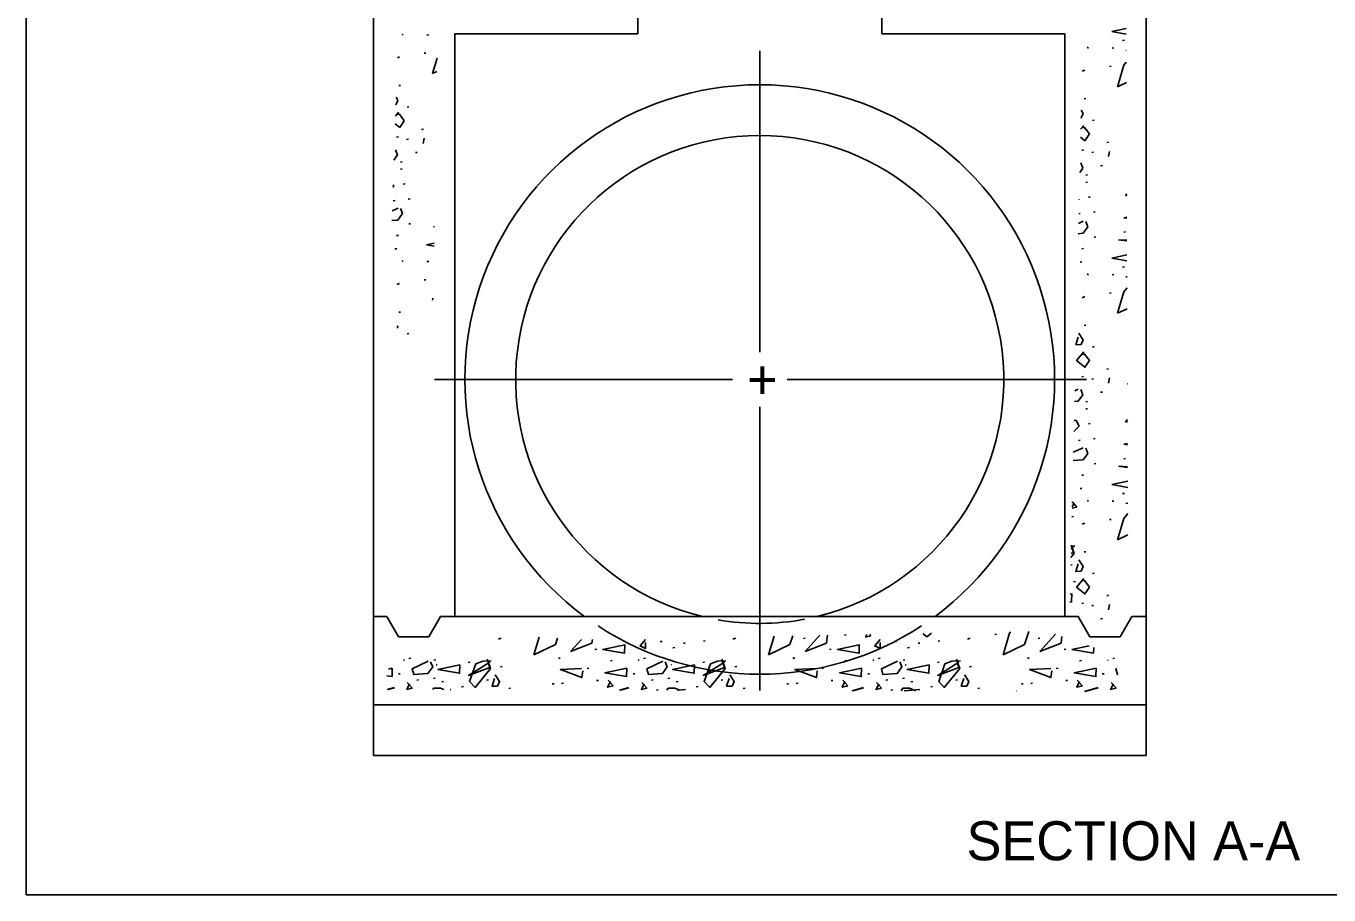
# Model space of a CAD drawing. Extents: x 1007 to 1035.5, y 1000.5 to 1021.5.
# Drawn here: x 1007 to 1015.01, y 1000.5 to 1005.84 of the extents above; entities that cross this region are included whole.
import ezdxf

# ---------------------------------------------------------------- set-up
doc = ezdxf.new("R2010")
doc.units = 0
for name, color, linetype in [('Level 1', 7, 'Continuous'), ('Level 10', 7, 'Continuous'), ('Level 11', 7, 'Continuous'), ('Level 5', 7, 'Continuous')]:
    doc.layers.add(name, color=color, linetype=linetype)

msp = doc.modelspace()

# ---------------------------------------------------------------- linework, layer by layer
at = {"layer": 'Level 1'}
for p, q in [((1010.7597, 1005.7949), (1010.7597, 1009.4194)), ((1012.2597, 1005.7949), (1012.2597, 1009.4194)), ((1009.1347, 1001.3574), (1009.1347, 1006.2949)), ((1013.8847, 1001.3574), (1013.8847, 1006.2949)), ((1010.7597, 1005.7949), (1009.6347, 1005.7949)), ((1009.6347, 1002.2117), (1009.6347, 1005.7949)), ((1013.3847, 1005.7949), (1012.2597, 1005.7949)), ((1013.3847, 1002.2117), (1013.3847, 1005.7949)), ((1011.5097, 1003.8378), (1011.5097, 1005.6915)), ((1011.3418, 1003.67), (1009.5097, 1003.67)), ((1013.5175, 1003.67), (1011.6775, 1003.67)), ((1011.5097, 1001.7572), (1011.5097, 1003.5022)), ((1009.1337, 1002.2117), (1009.1347, 1002.2117)), ((1009.1347, 1002.2117), (1009.2168, 1002.2117)), ((1009.289, 1002.0867), (1009.2168, 1002.2117)), ((1009.4753, 1002.0867), (1009.5475, 1002.2117)), ((1009.5475, 1002.2117), (1009.6335, 1002.2117)), ((1013.3847, 1002.2117), (1009.6347, 1002.2117)), ((1013.3837, 1002.2117), (1013.3847, 1002.2117)), ((1013.3847, 1002.2117), (1013.4668, 1002.2117)), ((1013.539, 1002.0867), (1013.4668, 1002.2117)), ((1013.7253, 1002.0867), (1013.7975, 1002.2117)), ((1013.7975, 1002.2117), (1013.8835, 1002.2117)), ((1009.289, 1002.0867), (1009.4753, 1002.0867)), ((1013.539, 1002.0867), (1013.7253, 1002.0867)), ((1013.8847, 1001.6699), (1009.1347, 1001.6699)), ((1013.8847, 1001.3574), (1009.1347, 1001.3574))]:
    msp.add_line(p, q, dxfattribs=at)
for radius, start, end in [(1.8125, 306.40504, 233.59337), (1.5, 283.54979, 256.45013), (1.5, 260.17355, 280.57199), (1.8125, 236.7522, 303.24615)]:
    msp.add_arc((1011.5096, 1003.67), radius, start, end, dxfattribs=at)
at = {"layer": 'Level 10'}
for p in [(1007, 1021.5), (1035.5, 1000.5)]:
    msp.add_line(p, (1007, 1000.5), dxfattribs=at)
at = {"layer": 'Level 11'}
msp.add_lwpolyline([(1007, 1000.5), (1035.5, 1000.5), (1035.5, 1021.5), (1007, 1021.5)], close=True, dxfattribs=at)
at = {"layer": 'Level 5'}
for points in [[(1009.318, 1005.7883), (1009.311, 1005.7938)], [(1009.4752, 1005.7894), (1009.464, 1005.7881)], [(1013.7622, 1005.8283), (1013.6732, 1005.81)], [(1013.6732, 1005.81), (1013.7623, 1005.7942)], [(1013.5298, 1005.7076), (1013.5228, 1005.7131)], [(1013.6868, 1005.7088), (1013.6757, 1005.7074)], [(1013.7515, 1005.7564), (1013.7403, 1005.755)], [(1009.2958, 1005.6538), (1009.2823, 1005.648)], [(1009.458, 1005.6772), (1009.447, 1005.6758)], [(1009.5262, 1005.6469), (1009.4978, 1005.5511)], [(1013.7627, 1005.6939), (1013.7608, 1005.6938)], [(1009.4978, 1005.5511), (1009.5248, 1005.5642)], [(1013.5075, 1005.5731), (1013.491, 1005.5661)], [(1013.6698, 1005.5965), (1013.6587, 1005.5951)], [(1013.7485, 1005.6022), (1013.7097, 1005.4704)], [(1013.7628, 1005.6207), (1013.7485, 1005.6022)], [(1009.3025, 1005.4783), (1009.2913, 1005.477)], [(1013.7097, 1005.4704), (1013.7633, 1005.4963)], [(1009.2862, 1005.3866), (1009.2742, 1005.4054)], [(1013.5143, 1005.3977), (1013.5032, 1005.3963)], [(1009.2903, 1005.3131), (1009.2703, 1005.2893)], [(1009.2727, 1005.3588), (1009.2737, 1005.3588)], [(1009.2737, 1005.3588), (1009.2862, 1005.3866)], [(1009.3535, 1005.3457), (1009.3425, 1005.3443)], [(1013.4978, 1005.3059), (1013.485, 1005.3263)], [(1009.2687, 1005.2418), (1009.2972, 1005.2188)], [(1009.2945, 1005.3006), (1009.2792, 1005.3006)], [(1009.325, 1005.2603), (1009.2945, 1005.3006)], [(1009.2972, 1005.2188), (1009.325, 1005.2603)], [(1013.502, 1005.2324), (1013.4823, 1005.2089)], [(1013.4838, 1005.2781), (1013.4853, 1005.2782)], [(1013.4853, 1005.2782), (1013.4978, 1005.3059)], [(1013.5653, 1005.265), (1013.5542, 1005.2636)], [(1009.2888, 1005.1618), (1009.2778, 1005.1605)], [(1009.3502, 1005.1483), (1009.339, 1005.1468)], [(1009.442, 1005.2095), (1009.431, 1005.2081)], [(1009.4415, 1005.1217), (1009.447, 1005.1536)], [(1013.4812, 1005.1605), (1013.509, 1005.1381)], [(1013.5062, 1005.2199), (1013.491, 1005.2199)], [(1013.5367, 1005.1797), (1013.5062, 1005.2199)], [(1013.509, 1005.1381), (1013.5367, 1005.1797)], [(1009.284, 1005.0506), (1009.2715, 1005.0824)], [(1013.5007, 1005.0812), (1013.4895, 1005.0798)], [(1013.562, 1005.0676), (1013.5508, 1005.0662)], [(1013.6538, 1005.1288), (1013.6427, 1005.1274)], [(1013.6532, 1005.041), (1013.6588, 1005.0729)], [(1009.2612, 1005.0192), (1009.284, 1005.0506)], [(1009.3127, 1005.0088), (1009.3017, 1005.0073)], [(1009.4047, 1005.0666), (1009.3935, 1005.0652)], [(1013.4957, 1004.9699), (1013.4832, 1005.0018)], [(1009.3127, 1004.9645), (1009.3017, 1004.9631)], [(1013.4763, 1004.9431), (1013.4957, 1004.9699)], [(1013.5245, 1004.9281), (1013.5133, 1004.9267)], [(1013.6163, 1004.9859), (1013.6053, 1004.9845)], [(1009.2555, 1004.851), (1009.2612, 1004.8568)], [(1009.2612, 1004.8568), (1009.256, 1004.8667)], [(1009.3298, 1004.8726), (1009.3187, 1004.8712)], [(1013.5245, 1004.8838), (1013.5133, 1004.8824)], [(1009.2685, 1004.7705), (1009.2573, 1004.7691)], [(1009.3603, 1004.7807), (1009.3493, 1004.7793)], [(1013.4728, 1004.7761), (1013.4725, 1004.7768)], [(1013.4725, 1004.7757), (1013.4728, 1004.7761)], [(1013.5415, 1004.7919), (1013.5303, 1004.7905)], [(1013.7657, 1004.8115), (1013.7582, 1004.8024)], [(1013.7582, 1004.8024), (1013.7657, 1004.8024)], [(1009.2868, 1004.7245), (1009.2507, 1004.7077)], [(1009.2855, 1004.6496), (1009.3147, 1004.6898)], [(1009.3147, 1004.6898), (1009.3022, 1004.7217)], [(1013.4802, 1004.6898), (1013.4705, 1004.6886)], [(1013.5722, 1004.7), (1013.561, 1004.6987)], [(1013.766, 1004.6688), (1013.748, 1004.6651)], [(1009.2487, 1004.6467), (1009.2855, 1004.6496)], [(1009.3638, 1004.6275), (1009.3527, 1004.6262)], [(1009.5108, 1004.6095), (1009.5035, 1004.6099)], [(1009.5035, 1004.6099), (1009.5108, 1004.6089)], [(1013.4987, 1004.6438), (1013.4692, 1004.6301)], [(1013.4972, 1004.5689), (1013.5263, 1004.6092)], [(1013.5263, 1004.6092), (1013.5138, 1004.641)], [(1013.748, 1004.6651), (1013.7662, 1004.6618)], [(1009.2888, 1004.5561), (1009.2778, 1004.5547)], [(1009.5093, 1004.5073), (1009.4615, 1004.4973)], [(1013.4678, 1004.5666), (1013.4972, 1004.5689)], [(1013.5755, 1004.5468), (1013.5645, 1004.5455)], [(1013.7665, 1004.5259), (1013.7152, 1004.5293)], [(1013.7152, 1004.5293), (1013.7665, 1004.522)], [(1013.7583, 1004.5775), (1013.7472, 1004.5761)], [(1009.2787, 1004.4744), (1009.2677, 1004.473)], [(1009.4615, 1004.4973), (1009.5092, 1004.4889)], [(1013.5007, 1004.4754), (1013.4895, 1004.474)], [(1013.7668, 1004.4359), (1013.6732, 1004.4167)], [(1009.318, 1004.3949), (1009.311, 1004.4004)], [(1009.4752, 1004.3961), (1009.464, 1004.3948)], [(1013.4905, 1004.3938), (1013.4793, 1004.3923)], [(1013.6732, 1004.4167), (1013.767, 1004.4)], [(1013.7515, 1004.3631), (1013.7403, 1004.3617)], [(1009.458, 1004.2838), (1009.447, 1004.2824)], [(1013.5298, 1004.3143), (1013.5228, 1004.3198)], [(1013.6868, 1004.3154), (1013.6757, 1004.3141)], [(1013.7673, 1004.3013), (1013.7608, 1004.3004)], [(1009.2958, 1004.2604), (1009.2792, 1004.2534)], [(1013.6698, 1004.2032), (1013.6587, 1004.2018)], [(1013.7485, 1004.2088), (1013.7097, 1004.0771)], [(1013.7675, 1004.2333), (1013.7485, 1004.2088)], [(1009.5012, 1004.1694), (1009.4978, 1004.1578)], [(1009.4978, 1004.1578), (1009.501, 1004.1593)], [(1013.5075, 1004.1798), (1013.491, 1004.1728)], [(1009.3025, 1004.085), (1009.2913, 1004.0837)], [(1013.7097, 1004.0771), (1013.768, 1004.1053)], [(1009.2862, 1003.9933), (1009.2813, 1004.0008)], [(1009.2823, 1003.9849), (1009.2862, 1003.9933)], [(1009.3535, 1003.9523), (1009.3425, 1003.9509)], [(1013.4978, 1003.9126), (1013.4715, 1003.9542)], [(1013.5143, 1004.0043), (1013.5032, 1004.003)], [(1013.4673, 1003.9306), (1013.4523, 1003.8839)], [(1013.4523, 1003.8835), (1013.4853, 1003.8848)], [(1013.4853, 1003.8848), (1013.4978, 1003.9126)], [(1013.5653, 1003.8717), (1013.5542, 1003.8703)], [(1013.502, 1003.8391), (1013.4577, 1003.7863), (1013.509, 1003.7448), (1013.5367, 1003.7863), (1013.5062, 1003.8266), (1013.491, 1003.8266)], [(1013.6538, 1003.7355), (1013.6427, 1003.7341)], [(1013.5007, 1003.6878), (1013.4895, 1003.6865)], [(1013.562, 1003.6743), (1013.5508, 1003.6728)], [(1013.6532, 1003.6477), (1013.6588, 1003.6796)], [(1013.7695, 1003.6425), (1013.7677, 1003.6423)], [(1013.468, 1003.6113), (1013.4458, 1003.601)], [(1013.4665, 1003.5363), (1013.4957, 1003.5766)], [(1013.4957, 1003.5766), (1013.4832, 1003.6084)], [(1013.6163, 1003.5926), (1013.6053, 1003.5912)], [(1013.4443, 1003.5346), (1013.4665, 1003.5363)], [(1013.5245, 1003.5348), (1013.5133, 1003.5333)], [(1013.5245, 1003.4905), (1013.5133, 1003.4891)], [(1013.4548, 1003.4174), (1013.4418, 1003.4202)], [(1013.4728, 1003.3828), (1013.4548, 1003.4174)], [(1013.5415, 1003.3986), (1013.5303, 1003.3972)], [(1013.7702, 1003.4239), (1013.7582, 1003.4091)], [(1013.7582, 1003.4091), (1013.7703, 1003.4091)], [(1013.4402, 1003.3493), (1013.4728, 1003.3828)], [(1013.5722, 1003.3067), (1013.561, 1003.3053)], [(1013.4987, 1003.2505), (1013.4373, 1003.222)], [(1013.4802, 1003.2965), (1013.4692, 1003.2951)], [(1013.5263, 1003.2158), (1013.5138, 1003.2477)], [(1013.7707, 1003.2765), (1013.748, 1003.2718)], [(1013.748, 1003.2718), (1013.7708, 1003.2678)], [(1013.4362, 1003.1708), (1013.4972, 1003.1756)], [(1013.4972, 1003.1756), (1013.5263, 1003.2158)], [(1013.5755, 1003.1535), (1013.5645, 1003.1522)], [(1013.7583, 1003.1842), (1013.7472, 1003.1828)], [(1013.5007, 1003.0821), (1013.4895, 1003.0807)], [(1013.7712, 1003.1323), (1013.7152, 1003.1359)], [(1013.7152, 1003.1359), (1013.7712, 1003.1281)], [(1013.4905, 1003.0004), (1013.4793, 1002.999)], [(1013.7715, 1003.0437), (1013.6732, 1003.0233)], [(1013.6732, 1003.0233), (1013.7717, 1003.0059)], [(1013.442, 1002.9118), (1013.4297, 1002.8863)], [(1013.4587, 1002.8854), (1013.4305, 1002.9176)], [(1013.5298, 1002.9209), (1013.5228, 1002.9264)], [(1013.6868, 1002.9221), (1013.6757, 1002.9208)], [(1013.7515, 1002.9698), (1013.7403, 1002.9683)], [(1013.7718, 1002.9085), (1013.7608, 1002.9071)], [(1013.4393, 1002.8268), (1013.4283, 1002.8254)], [(1013.4295, 1002.8783), (1013.4587, 1002.8854)], [(1013.7722, 1002.846), (1013.7485, 1002.8155)], [(1013.5075, 1002.7864), (1013.491, 1002.7794)], [(1013.6698, 1002.8098), (1013.6587, 1002.8084)], [(1013.7485, 1002.8155), (1013.7097, 1002.6838)], [(1013.7097, 1002.6838), (1013.7727, 1002.7143)], [(1013.4227, 1002.5753), (1013.4423, 1002.5997)], [(1013.4232, 1002.5997), (1013.4382, 1002.6053)], [(1013.4382, 1002.6372), (1013.4238, 1002.6283)], [(1013.4465, 1002.6455), (1013.4242, 1002.6449)], [(1013.4382, 1002.6053), (1013.4243, 1002.6519)], [(1013.4423, 1002.5997), (1013.4257, 1002.6468)], [(1013.5143, 1002.611), (1013.5032, 1002.6097)], [(1013.4292, 1002.5293), (1013.4217, 1002.5284)], [(1013.4673, 1002.5373), (1013.4522, 1002.4901), (1013.4853, 1002.4915), (1013.4978, 1002.5193), (1013.4715, 1002.5608)], [(1013.4497, 1002.4273), (1013.4385, 1002.4258)], [(1013.502, 1002.4458), (1013.4577, 1002.393), (1013.509, 1002.3514), (1013.5367, 1002.393), (1013.5062, 1002.4333), (1013.491, 1002.4333)], [(1013.5653, 1002.4783), (1013.5542, 1002.4769)], [(1013.4275, 1002.352), (1013.4175, 1002.35)], [(1013.4262, 1002.3007), (1013.4275, 1002.3534)], [(1013.4165, 1002.3024), (1013.4262, 1002.3007)], [(1013.5007, 1002.2945), (1013.4895, 1002.2932)], [(1013.562, 1002.2809), (1013.5508, 1002.2795)], [(1013.6538, 1002.3422), (1013.6427, 1002.3408)], [(1013.6532, 1002.2543), (1013.6588, 1002.2863)], [(1013.6163, 1002.1993), (1013.6053, 1002.1978)], [(1012.5178, 1002.1083), (1012.5153, 1002.1048)], [(1012.5153, 1002.1048), (1012.5375, 1002.0882)], [(1012.5375, 1002.0882), (1012.5652, 1002.1092)], [(1013.0447, 1002.109), (1013.0058, 1001.9773)], [(1013.0517, 1002.1178), (1013.0447, 1002.109)], [(1013.1377, 1002.041), (1013.1642, 1002.1199)], [(1009.9198, 1002.0799), (1009.9032, 1002.0729)], [(1010.1537, 1002.0848), (1010.1218, 1001.9773)], [(1010.1218, 1001.9773), (1010.2537, 1002.041)], [(1010.2537, 1002.041), (1010.2665, 1002.0788)], [(1010.4133, 1002.0712), (1010.3465, 1001.9967)], [(1010.3465, 1001.9967), (1010.4783, 1002.0493)], [(1010.4783, 1002.0493), (1010.4808, 1002.0718)], [(1010.6795, 1002.0383), (1010.5448, 1002.0105), (1010.678, 1001.9869), (1010.6795, 1002.0397)], [(1010.8085, 1002.0702), (1010.7752, 1002.0313), (1010.8085, 1002.0147), (1010.807, 1002.0535)], [(1010.909, 1002.0591), (1010.898, 1002.0577)], [(1011.052, 1002.0488), (1011.0408, 1002.0475)], [(1011.1745, 1002.0624), (1011.1635, 1002.0611)], [(1011.3618, 1002.0799), (1011.3452, 1002.0729)], [(1011.5977, 1002.0918), (1011.5638, 1001.9773)], [(1011.5638, 1001.9773), (1011.6957, 1002.041)], [(1011.6957, 1002.041), (1011.7133, 1002.0939)], [(1011.7895, 1002.0795), (1011.7785, 1002.0781)], [(1011.8783, 1002.0968), (1011.7885, 1001.9967)], [(1011.7885, 1001.9967), (1011.9203, 1002.0493)], [(1011.9203, 1002.0493), (1011.9255, 1002.0977)], [(1012.1215, 1002.0383), (1011.9868, 1002.0105), (1012.12, 1001.9869), (1012.1215, 1002.0397)], [(1012.0403, 1002.0998), (1012.0303, 1002.0985)], [(1012.1678, 1002.102), (1012.16, 1002.0856)], [(1012.16, 1002.0856), (1012.1933, 1002.0938)], [(1012.1933, 1002.0938), (1012.1857, 1002.1023)], [(1012.2505, 1002.0702), (1012.2172, 1002.0313), (1012.2505, 1002.0147), (1012.249, 1002.0535)], [(1012.351, 1002.0591), (1012.34, 1002.0577)], [(1012.494, 1002.0488), (1012.4828, 1002.0475)], [(1012.6165, 1002.0624), (1012.6055, 1002.0611)], [(1012.8038, 1002.0799), (1012.7872, 1002.0729)], [(1012.966, 1002.1033), (1012.955, 1002.1019)], [(1013.0058, 1001.9773), (1013.1377, 1002.041)], [(1013.2315, 1002.0795), (1013.2205, 1002.0781)], [(1013.3267, 1002.104), (1013.2305, 1001.9967)], [(1013.2305, 1001.9967), (1013.3623, 1002.0493)], [(1013.3623, 1002.0493), (1013.3667, 1002.0903)], [(1013.5352, 1002.0324), (1013.4288, 1002.0105)], [(1009.3262, 1001.9459), (1009.3207, 1001.9418)], [(1009.365, 1001.9556), (1009.3538, 1001.9542)], [(1009.5182, 1001.9454), (1009.507, 1001.944)], [(1009.8505, 1001.9307), (1009.7202, 1001.8502), (1009.8505, 1001.8988), (1009.8352, 1001.9501)], [(1010.2828, 1001.957), (1010.2718, 1001.9556)], [(1010.5075, 1002.0114), (1010.4963, 1002.01)], [(1010.7682, 1001.9459), (1010.7627, 1001.9418)], [(1010.807, 1001.9556), (1010.7958, 1001.9542)], [(1010.9602, 1001.9454), (1010.949, 1001.944)], [(1010.9873, 1002.0217), (1010.9762, 1002.0203)], [(1011.2925, 1001.9307), (1011.1622, 1001.8502), (1011.2925, 1001.8988), (1011.2772, 1001.9501)], [(1011.7248, 1001.957), (1011.7138, 1001.9556)], [(1011.9495, 1002.0114), (1011.9383, 1002.01)], [(1012.2102, 1001.9459), (1012.2047, 1001.9418)], [(1012.249, 1001.9556), (1012.2378, 1001.9542)], [(1012.4022, 1001.9454), (1012.391, 1001.944)], [(1012.4293, 1002.0217), (1012.4182, 1002.0203)], [(1012.7345, 1001.9307), (1012.6042, 1001.8502), (1012.7345, 1001.8988), (1012.7192, 1001.9501)], [(1013.1668, 1001.957), (1013.1558, 1001.9556)], [(1013.3915, 1002.0114), (1013.3803, 1002.01)], [(1013.4288, 1002.0105), (1013.562, 1001.9869)], [(1013.562, 1001.9869), (1013.563, 1002.0228)], [(1013.6522, 1001.9459), (1013.6467, 1001.9418)], [(1013.69, 1001.9554), (1013.6798, 1001.9542)], [(1009.251, 1001.8939), (1009.228, 1001.8892)], [(1009.2497, 1001.8427), (1009.251, 1001.8953)], [(1009.4718, 1001.9368), (1009.3733, 1001.891), (1009.383, 1001.855), (1009.4705, 1001.8619), (1009.4995, 1001.9022), (1009.487, 1001.934)], [(1009.526, 1001.914), (1009.5203, 1001.9168)], [(1009.6663, 1001.9143), (1009.5317, 1001.8867), (1009.6648, 1001.8631), (1009.6663, 1001.9158)], [(1009.7292, 1001.9318), (1009.718, 1001.9303)], [(1009.8588, 1001.939), (1009.8075, 1001.9376), (1009.7645, 1001.9209), (1009.7257, 1001.8128), (1009.7603, 1001.7767), (1009.8547, 1001.8932), (1009.838, 1001.9403)], [(1009.9265, 1001.9045), (1009.9153, 1001.9032)], [(1010.4145, 1001.8918), (1010.2842, 1001.8863), (1010.416, 1001.8363), (1010.4215, 1001.8793)], [(1010.4598, 1001.8943), (1010.4487, 1001.8929)], [(1010.693, 1001.8939), (1010.5585, 1001.8662), (1010.6917, 1001.8427), (1010.693, 1001.8953)], [(1010.6028, 1001.942), (1010.5917, 1001.9406)], [(1010.9138, 1001.9368), (1010.8153, 1001.891), (1010.825, 1001.855), (1010.9125, 1001.8619), (1010.9415, 1001.9022), (1010.929, 1001.934)], [(1010.968, 1001.914), (1010.9623, 1001.9168)], [(1011.1083, 1001.9143), (1010.9737, 1001.8867), (1011.1068, 1001.8631), (1011.1083, 1001.9158)], [(1011.1712, 1001.9318), (1011.16, 1001.9303)], [(1011.3008, 1001.939), (1011.2495, 1001.9376), (1011.2065, 1001.9209), (1011.1677, 1001.8128), (1011.2023, 1001.7767), (1011.2967, 1001.8932), (1011.28, 1001.9403)], [(1011.3685, 1001.9045), (1011.3573, 1001.9032)], [(1011.8565, 1001.8918), (1011.7262, 1001.8863), (1011.858, 1001.8363), (1011.8635, 1001.8793)], [(1011.9018, 1001.8943), (1011.8907, 1001.8929)], [(1012.135, 1001.8939), (1012.0005, 1001.8662), (1012.1337, 1001.8427), (1012.135, 1001.8953)], [(1012.0448, 1001.942), (1012.0337, 1001.9406)], [(1012.3558, 1001.9368), (1012.2573, 1001.891), (1012.267, 1001.855), (1012.3545, 1001.8619), (1012.3835, 1001.9022), (1012.371, 1001.934)], [(1012.41, 1001.914), (1012.4043, 1001.9168)], [(1012.5503, 1001.9143), (1012.4157, 1001.8867), (1012.5488, 1001.8631), (1012.5503, 1001.9158)], [(1012.6132, 1001.9318), (1012.602, 1001.9303)], [(1012.7428, 1001.939), (1012.6915, 1001.9376), (1012.6485, 1001.9209), (1012.6097, 1001.8128), (1012.6443, 1001.7767), (1012.7387, 1001.8932), (1012.722, 1001.9403)], [(1012.8105, 1001.9045), (1012.7993, 1001.9032)], [(1013.2985, 1001.8918), (1013.1682, 1001.8863), (1013.3, 1001.8363), (1013.3055, 1001.8793)], [(1013.3438, 1001.8943), (1013.3327, 1001.8929)], [(1013.577, 1001.8939), (1013.4425, 1001.8662), (1013.5757, 1001.8427), (1013.577, 1001.8953)], [(1013.4868, 1001.942), (1013.4757, 1001.9406)], [(1013.7038, 1001.8932), (1013.6993, 1001.891)], [(1013.6993, 1001.891), (1013.709, 1001.855)], [(1009.2167, 1001.8485), (1009.2497, 1001.8427)], [(1009.3003, 1001.8603), (1009.2892, 1001.8589)], [(1009.3573, 1001.7989), (1009.3407, 1001.7643), (1009.374, 1001.7726), (1009.3435, 1001.8073)], [(1009.4127, 1001.8228), (1009.4015, 1001.8215)], [(1009.5147, 1001.8331), (1009.5037, 1001.8317)], [(1009.5658, 1001.8127), (1009.5547, 1001.8113)], [(1009.8415, 1001.8228), (1009.8303, 1001.8215)], [(1009.8797, 1001.8308), (1009.8643, 1001.7836), (1009.8977, 1001.785), (1009.9102, 1001.8128), (1009.8838, 1001.8543)], [(1010.2455, 1001.799), (1010.2343, 1001.7977)], [(1010.3033, 1001.8024), (1010.2922, 1001.8011)], [(1010.5177, 1001.8194), (1010.5067, 1001.8181)], [(1010.5917, 1001.8125), (1010.575, 1001.7778), (1010.6083, 1001.7862), (1010.5778, 1001.8208)], [(1010.7423, 1001.8603), (1010.7312, 1001.8589)], [(1010.7993, 1001.7989), (1010.7827, 1001.7643), (1010.816, 1001.7726), (1010.7855, 1001.8073)], [(1010.8547, 1001.8228), (1010.8435, 1001.8215)], [(1010.9567, 1001.8331), (1010.9457, 1001.8317)], [(1011.0078, 1001.8127), (1010.9967, 1001.8113)], [(1011.2835, 1001.8228), (1011.2723, 1001.8215)], [(1011.3217, 1001.8308), (1011.3063, 1001.7836), (1011.3397, 1001.785), (1011.3522, 1001.8128), (1011.3258, 1001.8543)], [(1011.6875, 1001.799), (1011.6763, 1001.7977)], [(1011.7453, 1001.8024), (1011.7342, 1001.8011)], [(1011.9597, 1001.8194), (1011.9487, 1001.8181)], [(1012.0337, 1001.8125), (1012.017, 1001.7778), (1012.0503, 1001.7862), (1012.0198, 1001.8208)], [(1012.1843, 1001.8603), (1012.1732, 1001.8589)], [(1012.2413, 1001.7989), (1012.2247, 1001.7643), (1012.258, 1001.7726), (1012.2275, 1001.8073)], [(1012.2967, 1001.8228), (1012.2855, 1001.8215)], [(1012.3987, 1001.8331), (1012.3877, 1001.8317)], [(1012.4498, 1001.8127), (1012.4387, 1001.8113)], [(1012.7255, 1001.8228), (1012.7143, 1001.8215)], [(1012.7637, 1001.8308), (1012.7483, 1001.7836), (1012.7817, 1001.785), (1012.7942, 1001.8128), (1012.7678, 1001.8543)], [(1013.1295, 1001.799), (1013.1183, 1001.7977)], [(1013.1873, 1001.8024), (1013.1762, 1001.8011)], [(1013.4017, 1001.8194), (1013.3907, 1001.8181)], [(1013.4757, 1001.8125), (1013.459, 1001.7778), (1013.4923, 1001.7862), (1013.4618, 1001.8208)], [(1013.6263, 1001.8603), (1013.6152, 1001.8589)], [(1013.6833, 1001.7989), (1013.6667, 1001.7643), (1013.7, 1001.7726), (1013.6695, 1001.8073)], [(1013.709, 1001.855), (1013.7122, 1001.8553)], [(1009.2638, 1001.7767), (1009.22, 1001.7637)], [(1009.2265, 1001.7636), (1009.2638, 1001.7739)], [(1009.5052, 1001.7725), (1009.4995, 1001.7628)], [(1009.5467, 1001.7725), (1009.5052, 1001.7725)], [(1009.5685, 1001.7627), (1009.5467, 1001.7725)], [(1009.6105, 1001.7628), (1009.6067, 1001.7626)], [(1009.6883, 1001.782), (1009.6772, 1001.7806)], [(1009.9775, 1001.7718), (1009.9665, 1001.7704)], [(1010.7058, 1001.7767), (1010.6485, 1001.7596)], [(1010.654, 1001.7596), (1010.7058, 1001.7739)], [(1010.8853, 1001.7616), (1010.8742, 1001.7602)], [(1010.9472, 1001.7725), (1010.9392, 1001.7588)], [(1010.9887, 1001.7725), (1010.9472, 1001.7725)], [(1011.0193, 1001.7586), (1010.9887, 1001.7725)], [(1011.0525, 1001.7628), (1011.0022, 1001.7587)], [(1011.1303, 1001.782), (1011.1192, 1001.7806)], [(1011.4195, 1001.7718), (1011.4085, 1001.7704)], [(1012.1478, 1001.7767), (1012.077, 1001.7556)], [(1012.0815, 1001.7556), (1012.1478, 1001.7739)], [(1012.3273, 1001.7616), (1012.3162, 1001.7602)], [(1012.3892, 1001.7725), (1012.3787, 1001.7548)], [(1012.4307, 1001.7725), (1012.3892, 1001.7725)], [(1012.4945, 1001.7628), (1012.3975, 1001.7548)], [(1012.4702, 1001.7545), (1012.4307, 1001.7725)], [(1012.5723, 1001.782), (1012.5612, 1001.7806)], [(1012.8615, 1001.7718), (1012.8505, 1001.7704)], [(1013.0883, 1001.7528), (1013.0863, 1001.7545)], [(1013.5898, 1001.7767), (1013.5055, 1001.7516)], [(1013.509, 1001.7516), (1013.5898, 1001.7739)]]:
    msp.add_lwpolyline(points, dxfattribs=at)

# ---------------------------------------------------------------- texts
at = {"layer": 'Level 1'}
for s, p in [('+', (1011.4322, 1003.55)), ('SECTION A-A', (1012.7812, 1000.7131))]:
    msp.add_text(s, height=0.24, dxfattribs=at).set_placement(p)

doc.saveas('drawing.dxf')
